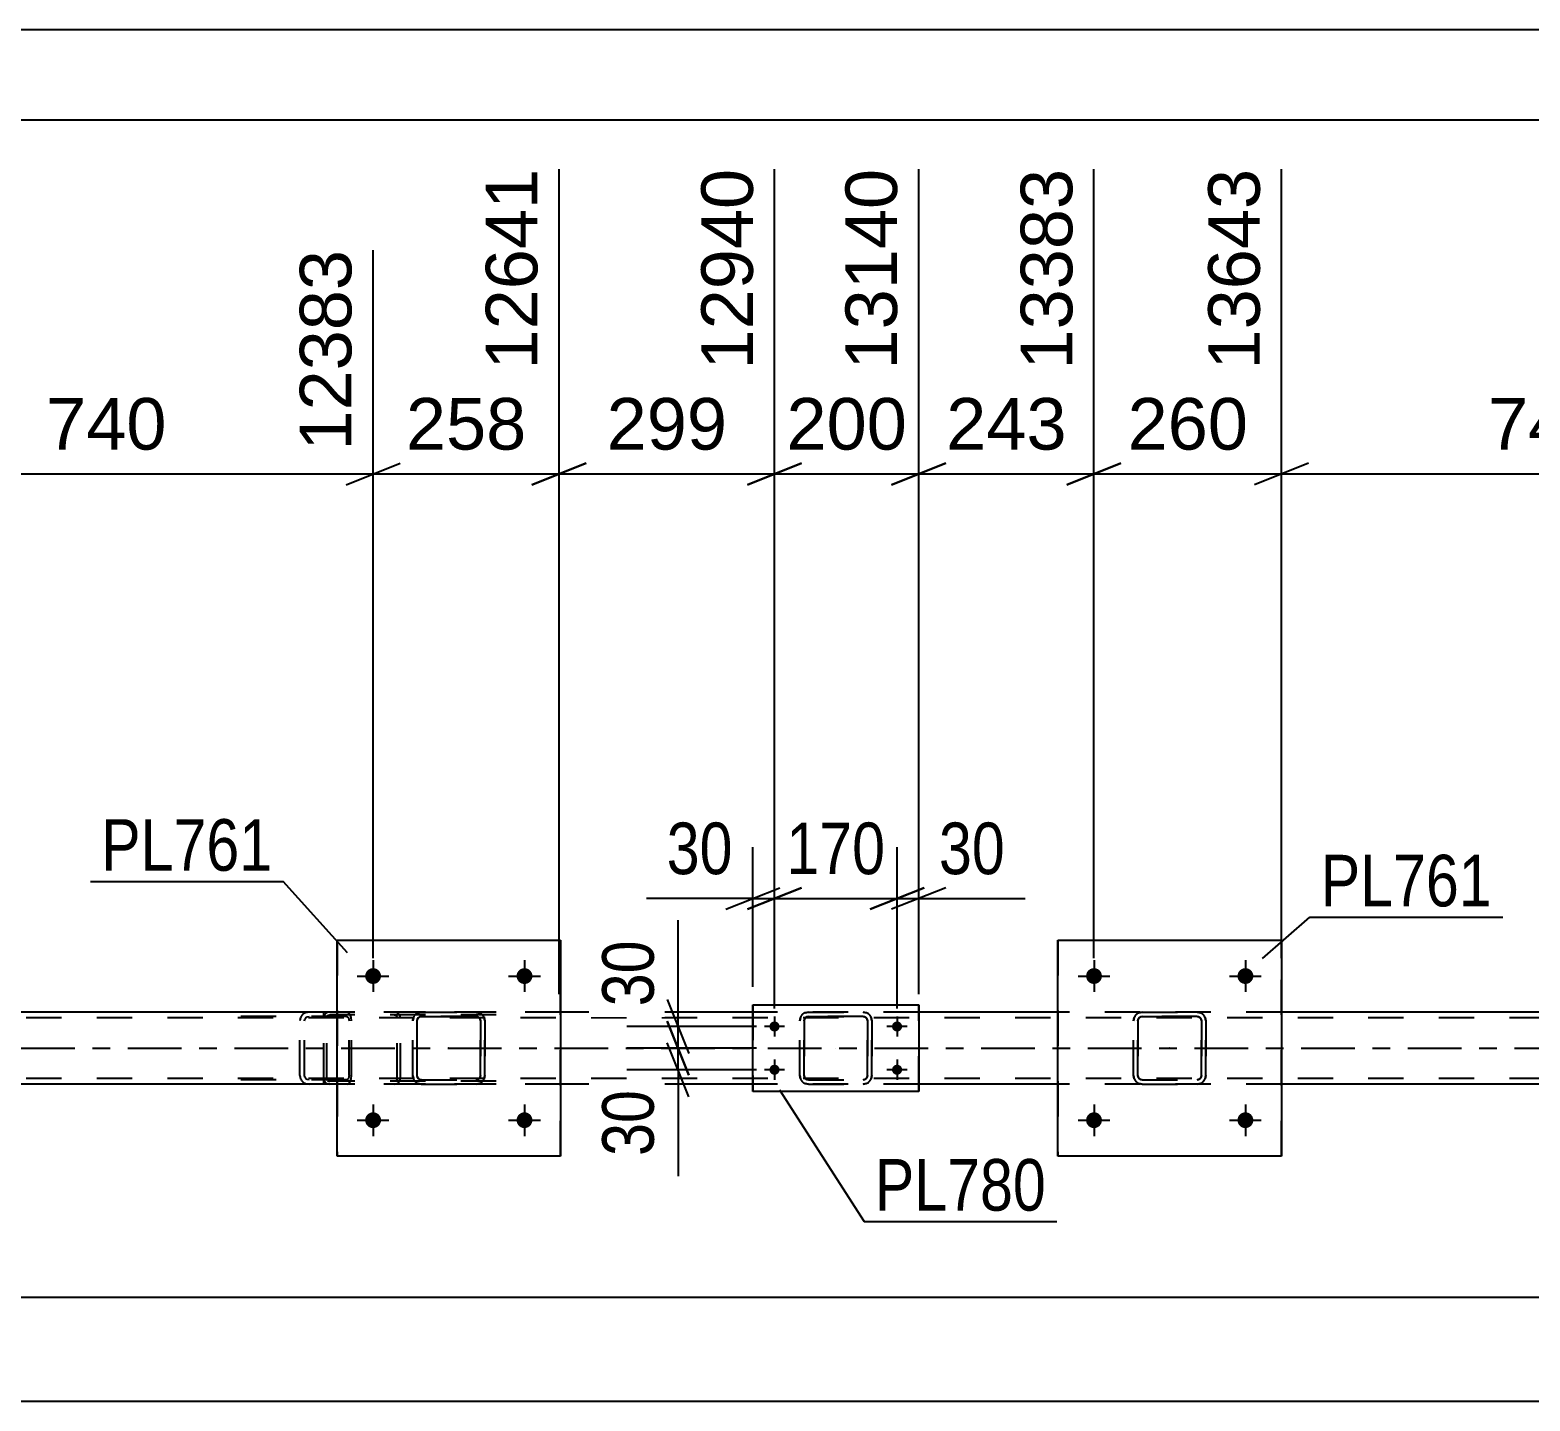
# Model space of a CAD drawing. Header units: millimetres. Extents: x 0 to 841, y 0 to 594.
# Drawn here: x 515.9 to 599.1, y 517.9 to 594 of the extents above; entities that cross this region are included whole.
import ezdxf

# ---------------------------------------------------------------- set-up
doc = ezdxf.new("R2010")
doc.units = ezdxf.units.MM
doc.linetypes.add('DXK_LINE_DOT2', pattern=[3.9198, 1.9599, -1.9599])
doc.linetypes.add('DXK_LINE_DOT3', pattern=[5.9187, 2.979, -0.9799, 0.9799, -0.9799])
doc.styles.add('Arial', font='ARIAL.TTF', dxfattribs={"height": 0.2})
doc.styles.add('Arial Narrow', font='ARIALN.TTF', dxfattribs={"height": 0.2})

# ---------------------------------------------------------------- blocks, each defined once
blk = doc.blocks.new('Unknown-814761036-1137')
at = {"color": 5, "linetype": 'Continuous'}
for p, q in [((841, 594), (0, 594)), ((836, 589), (5, 589))]:
    blk.add_line(p, q, dxfattribs=at)
blk = doc.blocks.new('Part-814761036-1414 - 1274')
at = {"color": 7, "linetype": 'DXK_LINE_DOT2'}
for p, q in [((577.441, 539.452), (577.625, 539.489)), ((577.629, 539.488), (577.446, 539.451)), ((577.629, 539.488), (577.625, 539.489)), ((577.625, 539.489), (580.665, 539.489)), ((577.629, 539.488), (580.669, 539.488)), ((580.665, 539.489), (580.669, 539.488)), ((580.665, 539.489), (580.848, 539.452)), ((580.853, 539.451), (580.669, 539.488)), ((577.145, 539.009), (577.181, 539.192)), ((577.145, 539.009), (577.149, 539.008)), ((577.145, 535.969), (577.145, 539.009)), ((577.186, 539.191), (577.149, 539.008)), ((577.149, 535.968), (577.149, 539.008)), ((577.403, 539.1), (577.385, 539.009)), ((577.389, 539.008), (577.385, 539.009)), ((577.385, 539.009), (577.385, 535.969)), ((577.389, 539.008), (577.407, 539.099)), ((577.389, 535.968), (577.389, 539.008)), ((577.455, 539.178), (577.403, 539.1)), ((577.407, 539.099), (577.46, 539.177)), ((577.533, 539.23), (577.455, 539.178)), ((577.46, 539.177), (577.537, 539.229)), ((577.625, 539.249), (577.533, 539.23)), ((577.537, 539.229), (577.629, 539.248)), ((577.625, 539.249), (577.629, 539.248)), ((580.665, 539.249), (577.625, 539.249)), ((577.629, 539.248), (580.669, 539.248)), ((580.669, 539.248), (580.665, 539.249)), ((580.756, 539.23), (580.665, 539.249)), ((580.669, 539.248), (580.761, 539.229)), ((580.756, 539.23), (580.761, 539.229)), ((580.834, 539.178), (580.756, 539.23)), ((580.761, 539.229), (580.839, 539.177)), ((580.886, 539.1), (580.834, 539.178)), ((580.839, 539.177), (580.891, 539.099)), ((580.905, 539.009), (580.886, 539.1)), ((580.891, 539.099), (580.909, 539.008)), ((580.909, 539.008), (580.905, 539.009)), ((580.905, 539.009), (580.905, 535.969)), ((580.909, 535.968), (580.909, 539.008)), ((581.108, 539.192), (581.145, 539.009)), ((581.149, 539.008), (581.113, 539.191)), ((581.149, 539.008), (581.145, 539.009)), ((581.145, 539.009), (581.145, 535.969)), ((581.149, 535.968), (581.149, 539.008)), ((577.149, 535.968), (577.145, 535.969)), ((577.181, 535.785), (577.145, 535.969)), ((577.149, 535.968), (577.186, 535.784)), ((577.385, 535.969), (577.389, 535.968)), ((577.385, 535.969), (577.403, 535.877)), ((577.407, 535.876), (577.389, 535.968)), ((577.403, 535.877), (577.455, 535.799)), ((577.46, 535.798), (577.407, 535.876)), ((577.441, 535.525), (577.446, 535.524)), ((577.625, 535.489), (577.441, 535.525)), ((577.446, 535.524), (577.629, 535.488)), ((577.455, 535.799), (577.533, 535.747)), ((577.537, 535.746), (577.46, 535.798)), ((577.533, 535.747), (577.625, 535.729)), ((577.629, 535.728), (577.537, 535.746)), ((577.629, 535.728), (577.625, 535.729)), ((577.625, 535.729), (580.665, 535.729)), ((577.629, 535.488), (577.625, 535.489)), ((577.625, 535.489), (580.665, 535.489)), ((577.629, 535.728), (580.669, 535.728)), ((577.629, 535.488), (580.669, 535.488)), ((580.665, 535.729), (580.756, 535.747)), ((580.665, 535.729), (580.669, 535.728)), ((580.848, 535.525), (580.665, 535.489)), ((580.665, 535.489), (580.669, 535.488)), ((580.761, 535.746), (580.669, 535.728)), ((580.669, 535.488), (580.853, 535.524)), ((580.756, 535.747), (580.834, 535.799)), ((580.839, 535.798), (580.761, 535.746)), ((580.834, 535.799), (580.886, 535.877)), ((580.891, 535.876), (580.839, 535.798)), ((580.886, 535.877), (580.905, 535.969)), ((580.909, 535.968), (580.891, 535.876)), ((580.905, 535.969), (580.909, 535.968)), ((581.145, 535.969), (581.108, 535.785)), ((581.113, 535.784), (581.149, 535.968)), ((581.145, 535.969), (581.149, 535.968))]:
    blk.add_line(p, q, dxfattribs=at)
at = {"color": 7, "linetype": 'DXK_LINE_DOT3'}
blk.add_line((579.152, 537.487), (579.141, 537.489), dxfattribs=at)
at = {"color": 7, "linetype": 'DXK_LINE_DOT2'}
for centre, start, end in [((577.625, 539.009), 112.5, 157.5), ((577.629, 539.008), 112.5, 157.5), ((580.665, 539.009), 22.5, 67.49999), ((580.669, 539.008), 22.5, 67.49999), ((577.625, 535.969), 202.5, 247.49999), ((577.629, 535.968), 202.5, 247.49999), ((580.665, 535.969), 292.5, 337.5), ((580.669, 535.968), 292.5, 337.5)]:
    blk.add_arc(centre, 0.48, start, end, dxfattribs=at)
blk = doc.blocks.new('Part-814761036-1419 - 1274')
at = {"color": 2, "linetype": 'Continuous'}
for p, q in [((572.949, 531.488), (572.949, 543.488)), ((572.949, 543.488), (572.949, 543.488)), ((572.949, 543.488), (585.349, 543.488)), ((585.349, 543.488), (585.349, 531.488)), ((572.949, 531.488), (572.949, 531.488)), ((585.349, 531.488), (572.949, 531.488))]:
    blk.add_line(p, q, dxfattribs=at)
at = {"color": 7, "linetype": 'DXK_LINE_DOT2'}
for p, q in [((572.949, 543.488), (572.949, 531.488)), ((572.949, 543.488), (572.949, 543.488)), ((585.349, 531.488), (585.349, 543.488)), ((572.949, 531.488), (572.949, 531.488))]:
    blk.add_line(p, q, dxfattribs=at)
blk = doc.blocks.new('Part-814761036-1306 - 1274')
at = {"color": 2, "linetype": 'Continuous'}
for p, q in [((532.949, 539.489), (505.347, 539.489)), ((556.022, 539.489), (545.349, 539.489)), ((572.949, 539.489), (565.222, 539.489)), ((612.947, 539.489), (585.349, 539.489)), ((532.949, 535.489), (505.347, 535.489)), ((556.022, 535.489), (545.349, 535.489)), ((572.949, 535.489), (565.222, 535.489)), ((612.947, 535.489), (585.349, 535.489))]:
    blk.add_line(p, q, dxfattribs=at)
at = {"color": 7, "linetype": 'DXK_LINE_DOT2'}
for p, q in [((545.349, 539.489), (532.949, 539.489)), ((565.222, 539.489), (556.022, 539.489)), ((585.349, 539.489), (572.949, 539.489)), ((760.681, 539.169), (83.349, 539.169)), ((760.681, 535.809), (83.349, 535.809)), ((545.349, 535.489), (532.949, 535.489)), ((565.222, 535.489), (556.022, 535.489)), ((585.349, 535.489), (572.949, 535.489))]:
    blk.add_line(p, q, dxfattribs=at)
at = {"color": 7, "linetype": 'DXK_LINE_DOT3'}
blk.add_line((83.349, 537.489), (760.681, 537.489), dxfattribs=at)
blk = doc.blocks.new('Part-814761036-1370 - 1274')
at = {"color": 7, "linetype": 'DXK_LINE_DOT2'}
for p, q in [((532.548, 539.489), (532.418, 539.464)), ((532.428, 539.282), (532.483, 539.316)), ((532.483, 539.316), (532.548, 539.329)), ((541.778, 539.489), (532.548, 539.489)), ((541.778, 539.329), (532.548, 539.329)), ((536.254, 539.464), (536.124, 539.489)), ((536.124, 539.329), (536.189, 539.316)), ((536.189, 539.316), (536.244, 539.282)), ((532.234, 539.291), (532.208, 539.169)), ((532.208, 535.809), (532.208, 539.169)), ((532.378, 539.169), (532.391, 539.23)), ((532.378, 535.809), (532.378, 539.169)), ((532.391, 539.23), (532.428, 539.282)), ((536.244, 539.282), (536.281, 539.23)), ((536.281, 539.23), (536.294, 539.169)), ((536.294, 535.809), (536.294, 539.169)), ((536.464, 539.169), (536.439, 539.291)), ((536.464, 535.809), (536.464, 539.169)), ((532.208, 535.809), (532.234, 535.686)), ((532.391, 535.747), (532.378, 535.809)), ((532.428, 535.695), (532.391, 535.747)), ((532.418, 535.513), (532.548, 535.489)), ((532.428, 535.695), (532.459, 535.676)), ((532.459, 535.676), (532.483, 535.661)), ((532.483, 535.661), (532.548, 535.649)), ((541.778, 535.649), (532.548, 535.649)), ((541.778, 535.489), (532.548, 535.489)), ((536.189, 535.661), (536.124, 535.649)), ((536.124, 535.489), (536.254, 535.513)), ((536.244, 535.695), (536.189, 535.661)), ((536.281, 535.747), (536.244, 535.695)), ((536.294, 535.809), (536.281, 535.747)), ((536.439, 535.686), (536.464, 535.809))]:
    blk.add_line(p, q, dxfattribs=at)
for centre, start, end in [((532.535, 539.155), 110.75832, 155.68004), ((536.137, 539.155), 24.31996, 69.24168), ((532.535, 535.822), 204.31996, 249.24168), ((536.137, 535.822), 290.75832, 335.68004)]:
    blk.add_arc(centre, 0.331, start, end, dxfattribs=at)
blk = doc.blocks.new('Part-814761036-1376 - 1274')
at = {"color": 7, "linetype": 'DXK_LINE_DOT2'}
for p, q in [((533.484, 539.489), (526.551, 539.489)), ((531.393, 539.489), (531.2, 539.452)), ((532.208, 539.249), (532.208, 539.489)), ((533.588, 539.452), (533.484, 539.489)), ((533.675, 539.348), (533.588, 539.452)), ((533.734, 539.192), (533.675, 539.348)), ((533.484, 539.249), (526.551, 539.249)), ((530.908, 539.094), (530.89, 539.009)), ((530.89, 535.969), (530.89, 539.009)), ((530.928, 539.192), (530.908, 539.094)), ((531.141, 539.009), (531.16, 539.1)), ((531.141, 535.969), (531.141, 539.009)), ((531.16, 539.1), (531.215, 539.178)), ((531.215, 539.178), (531.296, 539.23)), ((531.296, 539.23), (531.393, 539.249)), ((533.484, 539.249), (533.536, 539.23)), ((533.536, 539.23), (533.58, 539.178)), ((533.58, 539.178), (533.609, 539.1)), ((533.609, 539.1), (533.619, 539.009)), ((533.619, 535.969), (533.619, 539.009)), ((533.755, 539.009), (533.734, 539.192)), ((533.755, 535.969), (533.755, 539.009)), ((533.484, 535.729), (526.551, 535.729)), ((533.484, 535.489), (526.551, 535.489)), ((530.89, 535.969), (530.908, 535.884)), ((530.908, 535.884), (530.928, 535.785)), ((531.16, 535.877), (531.141, 535.969)), ((531.215, 535.799), (531.16, 535.877)), ((531.2, 535.525), (531.393, 535.489)), ((531.296, 535.747), (531.215, 535.799)), ((531.393, 535.729), (531.296, 535.747)), ((532.208, 535.489), (532.208, 535.729)), ((533.536, 535.747), (533.484, 535.729)), ((533.484, 535.489), (533.588, 535.525)), ((533.58, 535.799), (533.536, 535.747)), ((533.609, 535.877), (533.58, 535.799)), ((533.588, 535.525), (533.675, 535.629)), ((533.619, 535.969), (533.609, 535.877)), ((533.675, 535.629), (533.734, 535.785)), ((533.734, 535.785), (533.755, 535.969))]:
    blk.add_line(p, q, dxfattribs=at)
for centre, start, end in [((531.378, 538.993), 111.1941, 156.15059), ((531.378, 535.984), 203.84941, 248.8059)]:
    blk.add_arc(centre, 0.492, start, end, dxfattribs=at)
blk = doc.blocks.new('Bolt-814761036-1420 - 1274')
at = {"linetype": 'Continuous'}
for points in [[(574.509, 533.488), (574.519, 533.58), (574.547, 533.667), (574.593, 533.747), (574.655, 533.815), (574.729, 533.869), (574.813, 533.907), (574.903, 533.926), (574.995, 533.926), (575.085, 533.907), (575.169, 533.869), (575.244, 533.815), (575.305, 533.747), (575.351, 533.667), (575.38, 533.58), (575.389, 533.488), (575.38, 533.397), (575.351, 533.309), (575.305, 533.23), (575.244, 533.161), (575.169, 533.107), (575.085, 533.07), (574.995, 533.051), (574.903, 533.051), (574.813, 533.07), (574.729, 533.107), (574.655, 533.161), (574.593, 533.23), (574.547, 533.309), (574.519, 533.397)], [(582.909, 533.488), (582.919, 533.58), (582.947, 533.667), (582.993, 533.747), (583.055, 533.815), (583.129, 533.869), (583.213, 533.907), (583.303, 533.926), (583.395, 533.926), (583.485, 533.907), (583.569, 533.869), (583.644, 533.815), (583.705, 533.747), (583.751, 533.667), (583.78, 533.58), (583.789, 533.488), (583.78, 533.397), (583.751, 533.309), (583.705, 533.23), (583.644, 533.161), (583.569, 533.107), (583.485, 533.07), (583.395, 533.051), (583.303, 533.051), (583.213, 533.07), (583.129, 533.107), (583.055, 533.161), (582.993, 533.23), (582.947, 533.309), (582.919, 533.397)]]:
    blk.add_hatch(color=1, dxfattribs=at).paths.add_polyline_path(points)
at = {"color": 1, "linetype": 'Continuous'}
for p, q in [((574.949, 534.368), (574.949, 532.608)), ((583.349, 534.368), (583.349, 532.608)), ((574.069, 533.488), (575.829, 533.488)), ((582.469, 533.488), (584.229, 533.488))]:
    blk.add_line(p, q, dxfattribs=at)
blk = doc.blocks.new('Bolt-814761036-1421 - 1274')
at = {"linetype": 'Continuous'}
for points in [[(574.509, 541.488), (574.519, 541.58), (574.547, 541.667), (574.593, 541.747), (574.655, 541.815), (574.729, 541.869), (574.813, 541.907), (574.903, 541.926), (574.995, 541.926), (575.085, 541.907), (575.169, 541.869), (575.244, 541.815), (575.305, 541.747), (575.351, 541.667), (575.38, 541.58), (575.389, 541.488), (575.38, 541.397), (575.351, 541.309), (575.305, 541.23), (575.244, 541.161), (575.169, 541.107), (575.085, 541.07), (574.995, 541.051), (574.903, 541.051), (574.813, 541.07), (574.729, 541.107), (574.655, 541.161), (574.593, 541.23), (574.547, 541.309), (574.519, 541.397)], [(582.909, 541.488), (582.919, 541.58), (582.947, 541.667), (582.993, 541.747), (583.055, 541.815), (583.129, 541.869), (583.213, 541.907), (583.303, 541.926), (583.395, 541.926), (583.485, 541.907), (583.569, 541.869), (583.644, 541.815), (583.705, 541.747), (583.751, 541.667), (583.78, 541.58), (583.789, 541.488), (583.78, 541.397), (583.751, 541.309), (583.705, 541.23), (583.644, 541.161), (583.569, 541.107), (583.485, 541.07), (583.395, 541.051), (583.303, 541.051), (583.213, 541.07), (583.129, 541.107), (583.055, 541.161), (582.993, 541.23), (582.947, 541.309), (582.919, 541.397)]]:
    blk.add_hatch(color=1, dxfattribs=at).paths.add_polyline_path(points)
at = {"color": 1, "linetype": 'Continuous'}
for p, q in [((574.949, 542.368), (574.949, 540.608)), ((583.349, 542.368), (583.349, 540.608)), ((574.069, 541.488), (575.829, 541.488)), ((582.469, 541.488), (584.229, 541.488))]:
    blk.add_line(p, q, dxfattribs=at)
blk = doc.blocks.new('Bolt-814761036-1445 - 1274')
at = {"linetype": 'Continuous'}
for points in [[(534.509, 533.488), (534.519, 533.58), (534.548, 533.667), (534.594, 533.747), (534.655, 533.815), (534.73, 533.869), (534.814, 533.907), (534.904, 533.926), (534.995, 533.926), (535.085, 533.907), (535.17, 533.869), (535.244, 533.815), (535.305, 533.747), (535.351, 533.667), (535.38, 533.58), (535.389, 533.488), (535.38, 533.397), (535.351, 533.309), (535.305, 533.23), (535.244, 533.161), (535.169, 533.107), (535.085, 533.07), (534.995, 533.051), (534.903, 533.051), (534.814, 533.07), (534.729, 533.107), (534.655, 533.161), (534.594, 533.23), (534.548, 533.309), (534.519, 533.397)], [(542.909, 533.488), (542.919, 533.58), (542.948, 533.667), (542.994, 533.747), (543.055, 533.815), (543.13, 533.869), (543.214, 533.907), (543.304, 533.926), (543.395, 533.926), (543.485, 533.907), (543.57, 533.869), (543.644, 533.815), (543.705, 533.747), (543.751, 533.667), (543.78, 533.58), (543.789, 533.488), (543.78, 533.397), (543.751, 533.309), (543.705, 533.23), (543.644, 533.161), (543.569, 533.107), (543.485, 533.07), (543.395, 533.051), (543.303, 533.051), (543.214, 533.07), (543.129, 533.107), (543.055, 533.161), (542.994, 533.23), (542.948, 533.309), (542.919, 533.397)]]:
    blk.add_hatch(color=1, dxfattribs=at).paths.add_polyline_path(points)
at = {"color": 1, "linetype": 'Continuous'}
for p, q in [((534.949, 534.368), (534.949, 532.608)), ((543.349, 534.368), (543.349, 532.608)), ((534.069, 533.488), (535.829, 533.488)), ((542.469, 533.488), (544.229, 533.488))]:
    blk.add_line(p, q, dxfattribs=at)
blk = doc.blocks.new('Part-814761036-1484 - 1274')
at = {"color": 2, "linetype": 'Continuous'}
for p, q in [((532.949, 531.488), (532.949, 543.488)), ((532.949, 543.488), (532.949, 543.488)), ((532.949, 543.488), (545.349, 543.488)), ((545.349, 543.488), (545.349, 531.488)), ((532.949, 531.488), (532.949, 531.488)), ((545.349, 531.488), (532.949, 531.488))]:
    blk.add_line(p, q, dxfattribs=at)
at = {"color": 7, "linetype": 'DXK_LINE_DOT2'}
for p, q in [((532.949, 543.488), (532.949, 531.488)), ((532.949, 543.488), (532.949, 543.488)), ((545.349, 531.488), (545.349, 543.488)), ((532.949, 531.488), (532.949, 531.488))]:
    blk.add_line(p, q, dxfattribs=at)
blk = doc.blocks.new('Part-814761036-1485 - 1274')
at = {"color": 7, "linetype": 'DXK_LINE_DOT2'}
for p, q in [((537.441, 539.452), (537.625, 539.489)), ((537.629, 539.488), (537.446, 539.451)), ((537.629, 539.488), (537.625, 539.489)), ((537.625, 539.489), (540.665, 539.489)), ((537.629, 539.488), (540.669, 539.488)), ((540.665, 539.489), (540.669, 539.488)), ((540.665, 539.489), (540.848, 539.452)), ((540.853, 539.451), (540.669, 539.488)), ((537.145, 539.009), (537.181, 539.192)), ((537.145, 539.009), (537.149, 539.008)), ((537.145, 535.969), (537.145, 539.009)), ((537.186, 539.191), (537.149, 539.008)), ((537.149, 535.968), (537.149, 539.008)), ((537.403, 539.1), (537.385, 539.009)), ((537.389, 539.008), (537.385, 539.009)), ((537.385, 539.009), (537.385, 535.969)), ((537.389, 539.008), (537.408, 539.099)), ((537.389, 535.968), (537.389, 539.008)), ((537.455, 539.178), (537.403, 539.1)), ((537.408, 539.099), (537.46, 539.177)), ((537.533, 539.23), (537.455, 539.178)), ((537.46, 539.177), (537.537, 539.229)), ((537.625, 539.249), (537.533, 539.23)), ((537.537, 539.229), (537.629, 539.248)), ((537.625, 539.249), (537.629, 539.248)), ((540.665, 539.249), (537.625, 539.249)), ((537.629, 539.248), (540.669, 539.248)), ((540.669, 539.248), (540.665, 539.249)), ((540.757, 539.23), (540.665, 539.249)), ((540.669, 539.248), (540.761, 539.229)), ((540.757, 539.23), (540.761, 539.229)), ((540.834, 539.178), (540.757, 539.23)), ((540.761, 539.229), (540.839, 539.177)), ((540.886, 539.1), (540.834, 539.178)), ((540.839, 539.177), (540.891, 539.099)), ((540.905, 539.009), (540.886, 539.1)), ((540.891, 539.099), (540.909, 539.008)), ((540.909, 539.008), (540.905, 539.009)), ((540.905, 539.009), (540.905, 535.969)), ((540.909, 535.968), (540.909, 539.008)), ((541.108, 539.192), (541.145, 539.009)), ((541.149, 539.008), (541.113, 539.191)), ((541.149, 539.008), (541.145, 539.009)), ((541.145, 539.009), (541.145, 535.969)), ((541.149, 535.968), (541.149, 539.008)), ((537.149, 535.968), (537.145, 535.969)), ((537.181, 535.785), (537.145, 535.969)), ((537.149, 535.968), (537.186, 535.784)), ((537.385, 535.969), (537.389, 535.968)), ((537.385, 535.969), (537.403, 535.877)), ((537.408, 535.876), (537.389, 535.968)), ((537.403, 535.877), (537.455, 535.799)), ((537.46, 535.798), (537.408, 535.876)), ((537.441, 535.525), (537.446, 535.524)), ((537.625, 535.489), (537.441, 535.525)), ((537.446, 535.524), (537.629, 535.488)), ((537.455, 535.799), (537.533, 535.747)), ((537.537, 535.746), (537.46, 535.798)), ((537.533, 535.747), (537.625, 535.729)), ((537.629, 535.728), (537.537, 535.746)), ((537.629, 535.728), (537.625, 535.729)), ((537.625, 535.729), (540.665, 535.729)), ((537.629, 535.488), (537.625, 535.489)), ((537.625, 535.489), (540.665, 535.489)), ((537.629, 535.728), (540.669, 535.728)), ((537.629, 535.488), (540.669, 535.488)), ((540.665, 535.729), (540.757, 535.747)), ((540.665, 535.729), (540.669, 535.728)), ((540.848, 535.525), (540.665, 535.489)), ((540.665, 535.489), (540.669, 535.488)), ((540.761, 535.746), (540.669, 535.728)), ((540.669, 535.488), (540.853, 535.524)), ((540.757, 535.747), (540.834, 535.799)), ((540.839, 535.798), (540.761, 535.746)), ((540.834, 535.799), (540.886, 535.877)), ((540.891, 535.876), (540.839, 535.798)), ((540.886, 535.877), (540.905, 535.969)), ((540.909, 535.968), (540.891, 535.876)), ((540.905, 535.969), (540.909, 535.968)), ((541.145, 535.969), (541.108, 535.785)), ((541.113, 535.784), (541.149, 535.968)), ((541.145, 535.969), (541.149, 535.968))]:
    blk.add_line(p, q, dxfattribs=at)
at = {"color": 7, "linetype": 'DXK_LINE_DOT3'}
blk.add_line((539.153, 537.487), (539.142, 537.489), dxfattribs=at)
at = {"color": 7, "linetype": 'DXK_LINE_DOT2'}
for centre, start, end in [((537.625, 539.009), 112.5, 157.5), ((537.629, 539.008), 112.5, 157.5), ((540.665, 539.009), 22.5, 67.49999), ((540.669, 539.008), 22.5, 67.49999), ((537.625, 535.969), 202.5, 247.49999), ((537.629, 535.968), 202.5, 247.49999), ((540.665, 535.969), 292.5, 337.5), ((540.669, 535.968), 292.5, 337.5)]:
    blk.add_arc(centre, 0.48, start, end, dxfattribs=at)
blk = doc.blocks.new('Bolt-814761036-1553 - 1274')
at = {"linetype": 'Continuous'}
for points in [[(534.509, 541.488), (534.519, 541.58), (534.548, 541.667), (534.594, 541.747), (534.655, 541.815), (534.73, 541.869), (534.814, 541.907), (534.904, 541.926), (534.995, 541.926), (535.085, 541.907), (535.17, 541.869), (535.244, 541.815), (535.305, 541.747), (535.351, 541.667), (535.38, 541.58), (535.389, 541.488), (535.38, 541.397), (535.351, 541.309), (535.305, 541.23), (535.244, 541.161), (535.169, 541.107), (535.085, 541.07), (534.995, 541.051), (534.903, 541.051), (534.814, 541.07), (534.729, 541.107), (534.655, 541.161), (534.594, 541.23), (534.548, 541.309), (534.519, 541.397)], [(542.909, 541.488), (542.919, 541.58), (542.948, 541.667), (542.994, 541.747), (543.055, 541.815), (543.13, 541.869), (543.214, 541.907), (543.304, 541.926), (543.395, 541.926), (543.485, 541.907), (543.57, 541.869), (543.644, 541.815), (543.705, 541.747), (543.751, 541.667), (543.78, 541.58), (543.789, 541.488), (543.78, 541.397), (543.751, 541.309), (543.705, 541.23), (543.644, 541.161), (543.569, 541.107), (543.485, 541.07), (543.395, 541.051), (543.303, 541.051), (543.214, 541.07), (543.129, 541.107), (543.055, 541.161), (542.994, 541.23), (542.948, 541.309), (542.919, 541.397)]]:
    blk.add_hatch(color=1, dxfattribs=at).paths.add_polyline_path(points)
at = {"color": 1, "linetype": 'Continuous'}
for p, q in [((534.949, 542.368), (534.949, 540.608)), ((543.349, 542.368), (543.349, 540.608)), ((534.069, 541.488), (535.829, 541.488)), ((542.469, 541.488), (544.229, 541.488))]:
    blk.add_line(p, q, dxfattribs=at)
blk = doc.blocks.new('Part-814761036-1569 - 1274')
at = {"color": 7, "linetype": 'DXK_LINE_DOT2'}
for p, q in [((558.76, 539.348), (558.762, 539.348)), ((558.916, 539.452), (559.099, 539.489)), ((559.102, 539.489), (558.918, 539.452)), ((559.102, 539.489), (559.099, 539.489)), ((559.099, 539.489), (562.139, 539.489)), ((559.102, 539.489), (562.142, 539.489)), ((562.139, 539.489), (562.142, 539.489)), ((562.139, 539.489), (562.323, 539.452)), ((562.326, 539.452), (562.142, 539.489)), ((558.619, 539.009), (558.656, 539.193)), ((558.619, 539.009), (558.622, 539.009)), ((558.619, 535.969), (558.619, 539.009)), ((558.658, 539.193), (558.622, 539.009)), ((558.622, 535.969), (558.622, 539.009)), ((558.878, 539.101), (558.859, 539.009)), ((558.862, 539.009), (558.859, 539.009)), ((558.859, 539.009), (558.859, 535.969)), ((558.862, 539.009), (558.88, 539.101)), ((558.862, 535.969), (558.862, 539.009)), ((558.93, 539.179), (558.878, 539.101)), ((558.88, 539.101), (558.932, 539.179)), ((559.008, 539.231), (558.93, 539.179)), ((558.932, 539.179), (559.01, 539.231)), ((559.099, 539.249), (559.008, 539.231)), ((559.01, 539.231), (559.102, 539.249)), ((559.099, 539.249), (559.102, 539.249)), ((562.139, 539.249), (559.099, 539.249)), ((559.102, 539.249), (562.142, 539.249)), ((562.142, 539.249), (562.139, 539.249)), ((562.231, 539.231), (562.139, 539.249)), ((562.142, 539.249), (562.234, 539.231)), ((562.309, 539.179), (562.231, 539.231)), ((562.234, 539.231), (562.312, 539.179)), ((562.309, 539.179), (562.312, 539.179)), ((562.361, 539.101), (562.309, 539.179)), ((562.312, 539.179), (562.364, 539.101)), ((562.379, 539.009), (562.361, 539.101)), ((562.364, 539.101), (562.382, 539.009)), ((562.382, 539.009), (562.379, 539.009)), ((562.379, 539.009), (562.379, 535.969)), ((562.382, 535.969), (562.382, 539.009)), ((562.583, 539.193), (562.619, 539.009)), ((562.622, 539.009), (562.585, 539.193)), ((562.622, 539.009), (562.619, 539.009)), ((562.619, 539.009), (562.619, 535.969)), ((562.622, 535.969), (562.622, 539.009)), ((558.622, 535.969), (558.619, 535.969)), ((558.656, 535.785), (558.619, 535.969)), ((558.622, 535.969), (558.658, 535.785)), ((558.76, 535.63), (558.762, 535.63)), ((558.859, 535.969), (558.862, 535.969)), ((558.859, 535.969), (558.878, 535.877)), ((558.88, 535.877), (558.862, 535.969)), ((558.878, 535.877), (558.93, 535.799)), ((558.932, 535.799), (558.88, 535.877)), ((559.099, 535.489), (558.916, 535.526)), ((558.918, 535.526), (559.102, 535.489)), ((558.93, 535.799), (559.008, 535.747)), ((559.01, 535.747), (558.932, 535.799)), ((559.008, 535.747), (559.099, 535.729)), ((559.102, 535.729), (559.01, 535.747)), ((559.102, 535.729), (559.099, 535.729)), ((559.099, 535.729), (562.139, 535.729)), ((559.102, 535.489), (559.099, 535.489)), ((559.099, 535.489), (562.139, 535.489)), ((559.102, 535.729), (562.142, 535.729)), ((559.102, 535.489), (562.142, 535.489)), ((562.139, 535.729), (562.231, 535.747)), ((562.139, 535.729), (562.142, 535.729)), ((562.323, 535.526), (562.139, 535.489)), ((562.139, 535.489), (562.142, 535.489)), ((562.234, 535.747), (562.142, 535.729)), ((562.142, 535.489), (562.326, 535.526)), ((562.231, 535.747), (562.309, 535.799)), ((562.312, 535.799), (562.234, 535.747)), ((562.309, 535.799), (562.361, 535.877)), ((562.309, 535.799), (562.312, 535.799)), ((562.364, 535.877), (562.312, 535.799)), ((562.361, 535.877), (562.379, 535.969)), ((562.382, 535.969), (562.364, 535.877)), ((562.379, 535.969), (562.382, 535.969)), ((562.619, 535.969), (562.583, 535.785)), ((562.585, 535.785), (562.622, 535.969)), ((562.619, 535.969), (562.622, 535.969))]:
    blk.add_line(p, q, dxfattribs=at)
at = {"color": 7, "linetype": 'DXK_LINE_DOT3'}
blk.add_line((560.624, 537.489), (560.618, 537.489), dxfattribs=at)
at = {"color": 7, "linetype": 'DXK_LINE_DOT2'}
for centre, start, end in [((559.099, 539.009), 112.5, 157.5), ((559.102, 539.009), 112.5, 157.5), ((562.139, 539.009), 22.5, 67.5), ((562.142, 539.009), 22.5, 67.5), ((559.099, 535.969), 202.5, 247.5), ((559.102, 535.969), 202.5, 247.5), ((562.139, 535.969), 292.5, 337.5), ((562.142, 535.969), 292.5, 337.5)]:
    blk.add_arc(centre, 0.48, start, end, dxfattribs=at)
blk = doc.blocks.new('Part-814761036-1574 - 1274')
at = {"color": 2, "linetype": 'Continuous'}
for p, q in [((556.022, 535.089), (556.022, 539.889)), ((556.022, 539.889), (556.022, 539.889)), ((556.022, 539.889), (565.222, 539.889)), ((565.222, 539.889), (565.222, 535.089)), ((556.022, 535.089), (556.022, 535.089)), ((565.222, 535.089), (556.022, 535.089))]:
    blk.add_line(p, q, dxfattribs=at)
at = {"color": 7, "linetype": 'DXK_LINE_DOT2'}
for p, q in [((556.022, 539.889), (556.022, 535.089)), ((556.022, 539.889), (556.022, 539.889)), ((565.222, 535.089), (565.222, 539.889)), ((556.022, 535.089), (556.022, 535.089))]:
    blk.add_line(p, q, dxfattribs=at)
blk = doc.blocks.new('Bolt-814761036-1576 - 1274')
at = {"linetype": 'Continuous'}
for points in [[(556.942, 538.689), (556.948, 538.747), (556.966, 538.803), (556.995, 538.854), (557.035, 538.897), (557.082, 538.931), (557.135, 538.955), (557.193, 538.967), (557.251, 538.968), (557.308, 538.955), (557.362, 538.932), (557.409, 538.897), (557.449, 538.854), (557.478, 538.803), (557.496, 538.747), (557.502, 538.689), (557.496, 538.631), (557.478, 538.575), (557.449, 538.525), (557.409, 538.481), (557.362, 538.447), (557.309, 538.423), (557.251, 538.411), (557.193, 538.411), (557.136, 538.423), (557.082, 538.447), (557.035, 538.481), (556.996, 538.524), (556.966, 538.575), (556.948, 538.631)], [(563.742, 538.689), (563.748, 538.747), (563.766, 538.803), (563.795, 538.854), (563.835, 538.897), (563.882, 538.931), (563.935, 538.955), (563.993, 538.967), (564.051, 538.968), (564.108, 538.955), (564.162, 538.932), (564.209, 538.897), (564.249, 538.854), (564.278, 538.803), (564.296, 538.747), (564.302, 538.689), (564.296, 538.631), (564.278, 538.575), (564.249, 538.525), (564.209, 538.481), (564.162, 538.447), (564.109, 538.423), (564.051, 538.411), (563.993, 538.411), (563.936, 538.423), (563.882, 538.447), (563.835, 538.481), (563.796, 538.524), (563.766, 538.575), (563.748, 538.631)], [(556.942, 536.289), (556.948, 536.347), (556.966, 536.403), (556.995, 536.454), (557.035, 536.497), (557.082, 536.531), (557.135, 536.555), (557.193, 536.567), (557.251, 536.568), (557.308, 536.555), (557.362, 536.532), (557.409, 536.497), (557.449, 536.454), (557.478, 536.403), (557.496, 536.347), (557.502, 536.289), (557.496, 536.231), (557.478, 536.175), (557.449, 536.125), (557.409, 536.081), (557.362, 536.047), (557.309, 536.023), (557.251, 536.011), (557.193, 536.011), (557.136, 536.023), (557.082, 536.047), (557.035, 536.081), (556.996, 536.124), (556.966, 536.175), (556.948, 536.231)], [(563.742, 536.289), (563.748, 536.347), (563.766, 536.403), (563.795, 536.454), (563.835, 536.497), (563.882, 536.531), (563.935, 536.555), (563.993, 536.567), (564.051, 536.568), (564.108, 536.555), (564.162, 536.532), (564.209, 536.497), (564.249, 536.454), (564.278, 536.403), (564.296, 536.347), (564.302, 536.289), (564.296, 536.231), (564.278, 536.175), (564.249, 536.125), (564.209, 536.081), (564.162, 536.047), (564.109, 536.023), (564.051, 536.011), (563.993, 536.011), (563.936, 536.023), (563.882, 536.047), (563.835, 536.081), (563.796, 536.124), (563.766, 536.175), (563.748, 536.231)]]:
    blk.add_hatch(color=1, dxfattribs=at).paths.add_polyline_path(points)
at = {"color": 1, "linetype": 'Continuous'}
for p, q in [((557.782, 538.689), (556.662, 538.689)), ((557.222, 539.249), (557.222, 538.129)), ((564.582, 538.689), (563.462, 538.689)), ((564.022, 539.249), (564.022, 538.129)), ((557.222, 536.849), (557.222, 535.729)), ((564.022, 536.849), (564.022, 535.729)), ((557.782, 536.289), (556.662, 536.289)), ((564.582, 536.289), (563.462, 536.289))]:
    blk.add_line(p, q, dxfattribs=at)
blk = doc.blocks.new('StraightDimension-814761036-11859 - 1274')
at = {"color": 7, "linetype": 'Continuous'}
for p, q in [((551.874, 538.689), (551.874, 544.595)), ((551.874, 538.689), (551.874, 544.595)), ((551.274, 540.189), (552.474, 537.189)), ((556.222, 538.689), (549.024, 538.689)), ((552.474, 535.989), (551.274, 538.989)), ((551.874, 537.489), (551.874, 538.689)), ((556.222, 537.489), (549.024, 537.489))]:
    blk.add_line(p, q, dxfattribs=at)
at = {"color": 0}
blk.add_wipeout([(551.124, 544.07), (546.924, 544.07), (546.924, 539.214), (551.124, 539.214)], dxfattribs=at)
at = {"color": 3, "style": 'Arial Narrow'}
blk.add_text('30', height=2.8633, rotation=90.00021, dxfattribs=at).set_placement((550.524, 539.814))
blk = doc.blocks.new('StraightDimension-814761036-12311 - 1274')
at = {"color": 7, "linetype": 'Continuous'}
for p, q in [((545.266, 540.489), (545.266, 586.277)), ((534.946, 542.488), (534.946, 581.777)), ((533.446, 568.759), (536.446, 569.959)), ((534.946, 569.359), (545.266, 569.359)), ((546.766, 569.959), (543.766, 568.759))]:
    blk.add_line(p, q, dxfattribs=at)
at = {"color": 0}
blk.add_wipeout([(544.041, 570.109), (544.041, 574.309), (536.17, 574.309), (536.17, 570.109)], dxfattribs=at)
at = {"color": 3, "style": 'Arial'}
blk.add_text('258', height=2.8652, dxfattribs=at).set_placement((536.77, 570.709))
at = {"color": 0, "linetype": 'Continuous'}
blk.add_wipeout([(544.666, 586.877), (540.466, 586.877), (540.466, 574.559), (544.666, 574.559)], dxfattribs=at)
at = {"color": 3, "linetype": 'Continuous', "style": 'Arial'}
blk.add_text('12641', height=2.8652, rotation=90.00021, dxfattribs=at).set_placement((544.066, 575.159))
blk = doc.blocks.new('StraightDimension-814761036-12308 - 1274')
at = {"color": 7, "linetype": 'Continuous'}
for p, q in [((565.222, 540.489), (565.222, 586.277)), ((574.945, 542.488), (574.945, 586.277)), ((563.722, 568.759), (566.722, 569.959)), ((565.222, 569.359), (574.945, 569.359)), ((576.445, 569.959), (573.445, 568.759))]:
    blk.add_line(p, q, dxfattribs=at)
at = {"color": 0}
blk.add_wipeout([(574.019, 570.109), (574.019, 574.309), (566.148, 574.309), (566.148, 570.109)], dxfattribs=at)
at = {"color": 3, "style": 'Arial'}
blk.add_text('243', height=2.8652, dxfattribs=at).set_placement((566.748, 570.709))
at = {"color": 0, "linetype": 'Continuous'}
blk.add_wipeout([(574.345, 586.877), (570.145, 586.877), (570.145, 574.559), (574.345, 574.559)], dxfattribs=at)
at = {"color": 3, "linetype": 'Continuous', "style": 'Arial'}
blk.add_text('13383', height=2.8652, rotation=90.00021, dxfattribs=at).set_placement((573.745, 575.159))
blk = doc.blocks.new('StraightDimension-814761036-1676 - 1274')
at = {"color": 7, "linetype": 'Continuous'}
blk.add_line((47.913, 523.666), (760.681, 523.666), dxfattribs=at)
blk = doc.blocks.new('StraightDimension-814761036-1697 - 1274')
at = {"color": 7, "linetype": 'Continuous'}
blk.add_line((47.273, 517.902), (761.321, 517.902), dxfattribs=at)
blk = doc.blocks.new('StraightDimension-814761036-12312 - 1274')
at = {"color": 7, "linetype": 'Continuous'}
for p, q in [((505.337, 540.489), (505.337, 586.277)), ((534.946, 542.488), (534.946, 581.777)), ((506.837, 569.959), (503.837, 568.759)), ((505.337, 569.359), (534.946, 569.359)), ((533.446, 568.759), (536.446, 569.959))]:
    blk.add_line(p, q, dxfattribs=at)
at = {"color": 0}
blk.add_wipeout([(524.077, 570.109), (524.077, 574.309), (516.206, 574.309), (516.206, 570.109)], dxfattribs=at)
at = {"color": 3, "style": 'Arial'}
blk.add_text('740', height=2.8652, dxfattribs=at).set_placement((516.806, 570.709))
at = {"color": 0, "linetype": 'Continuous'}
blk.add_wipeout([(534.346, 582.377), (530.146, 582.377), (530.146, 570.059), (534.346, 570.059)], dxfattribs=at)
at = {"color": 3, "linetype": 'Continuous', "style": 'Arial'}
blk.add_text('12383', height=2.8652, rotation=90.00021, dxfattribs=at).set_placement((533.746, 570.659))
blk = doc.blocks.new('StraightDimension-814761036-11836 - 1274')
at = {"color": 7, "linetype": 'Continuous'}
for p, q in [((564.022, 539.689), (564.022, 548.645)), ((565.222, 540.889), (565.222, 548.645)), ((562.522, 545.195), (565.522, 546.395)), ((566.722, 546.395), (563.722, 545.195)), ((564.022, 545.795), (565.222, 545.795)), ((565.222, 545.795), (571.128, 545.795)), ((565.222, 545.795), (571.128, 545.795))]:
    blk.add_line(p, q, dxfattribs=at)
at = {"color": 0}
blk.add_wipeout([(570.603, 546.545), (570.603, 550.745), (565.747, 550.745), (565.747, 546.545)], dxfattribs=at)
at = {"color": 3, "style": 'Arial Narrow'}
blk.add_text('30', height=2.8633, dxfattribs=at).set_placement((566.347, 547.145))
blk = doc.blocks.new('StraightDimension-814761036-11837 - 1274')
at = {"color": 7, "linetype": 'Continuous'}
for p, q in [((557.222, 539.689), (557.222, 548.645)), ((564.022, 539.689), (564.022, 548.645)), ((555.722, 545.195), (558.722, 546.395)), ((565.522, 546.395), (562.522, 545.195)), ((557.222, 545.795), (564.022, 545.795))]:
    blk.add_line(p, q, dxfattribs=at)
at = {"color": 0}
blk.add_wipeout([(563.964, 546.545), (563.964, 550.745), (557.28, 550.745), (557.28, 546.545)], dxfattribs=at)
at = {"color": 3, "style": 'Arial Narrow'}
blk.add_text('170', height=2.8633, dxfattribs=at).set_placement((557.88, 547.145))
blk = doc.blocks.new('StraightDimension-814761036-11838 - 1274')
at = {"color": 7, "linetype": 'Continuous'}
for p, q in [((556.022, 540.889), (556.022, 548.645)), ((557.222, 539.689), (557.222, 548.645)), ((554.522, 545.195), (557.522, 546.395)), ((558.722, 546.395), (555.722, 545.195)), ((556.022, 545.795), (550.116, 545.795)), ((556.022, 545.795), (550.116, 545.795)), ((556.022, 545.795), (557.222, 545.795))]:
    blk.add_line(p, q, dxfattribs=at)
at = {"color": 0}
blk.add_wipeout([(555.497, 546.545), (555.497, 550.745), (550.641, 550.745), (550.641, 546.545)], dxfattribs=at)
at = {"color": 3, "style": 'Arial Narrow'}
blk.add_text('30', height=2.8633, dxfattribs=at).set_placement((551.241, 547.145))
blk = doc.blocks.new('StraightDimension-814761036-11860 - 1274')
at = {"color": 7, "linetype": 'Continuous'}
for p, q in [((551.274, 538.989), (552.474, 535.989)), ((552.474, 534.789), (551.274, 537.789)), ((556.222, 537.489), (549.024, 537.489)), ((551.874, 536.289), (551.874, 537.489)), ((556.222, 536.289), (549.024, 536.289)), ((551.874, 536.289), (551.874, 530.383)), ((551.874, 536.289), (551.874, 530.383))]:
    blk.add_line(p, q, dxfattribs=at)
at = {"color": 0}
blk.add_wipeout([(551.124, 535.764), (546.924, 535.764), (546.924, 530.908), (551.124, 530.908)], dxfattribs=at)
at = {"color": 3, "style": 'Arial Narrow'}
blk.add_text('30', height=2.8633, rotation=90.00021, dxfattribs=at).set_placement((550.524, 531.508))
blk = doc.blocks.new('StraightDimension-814761036-12306 - 1274')
at = {"color": 7, "linetype": 'Continuous'}
for p, q in [((585.349, 542.488), (585.349, 586.277)), ((614.947, 542.488), (614.947, 581.777)), ((586.849, 569.959), (583.849, 568.759)), ((585.349, 569.359), (614.947, 569.359)), ((613.447, 568.759), (616.447, 569.959))]:
    blk.add_line(p, q, dxfattribs=at)
at = {"color": 0}
blk.add_wipeout([(604.083, 570.109), (604.083, 574.309), (596.213, 574.309), (596.213, 570.109)], dxfattribs=at)
at = {"color": 3, "style": 'Arial'}
blk.add_text('740', height=2.8652, dxfattribs=at).set_placement((596.813, 570.709))
at = {"color": 0, "linetype": 'Continuous'}
blk.add_wipeout([(614.347, 582.377), (610.147, 582.377), (610.147, 570.059), (614.347, 570.059)], dxfattribs=at)
at = {"color": 3, "linetype": 'Continuous', "style": 'Arial'}
blk.add_text('14383', height=2.8652, rotation=90.00021, dxfattribs=at).set_placement((613.747, 570.659))
blk = doc.blocks.new('StraightDimension-814761036-12307 - 1274')
at = {"color": 7, "linetype": 'Continuous'}
for p, q in [((574.945, 542.488), (574.945, 586.277)), ((585.349, 542.488), (585.349, 586.277)), ((573.445, 568.759), (576.445, 569.959)), ((574.945, 569.359), (585.349, 569.359)), ((586.849, 569.959), (583.849, 568.759))]:
    blk.add_line(p, q, dxfattribs=at)
at = {"color": 0}
blk.add_wipeout([(584.083, 570.109), (584.083, 574.309), (576.212, 574.309), (576.212, 570.109)], dxfattribs=at)
at = {"color": 3, "style": 'Arial'}
blk.add_text('260', height=2.8652, dxfattribs=at).set_placement((576.812, 570.709))
at = {"color": 0, "linetype": 'Continuous'}
blk.add_wipeout([(584.749, 586.877), (580.549, 586.877), (580.549, 574.559), (584.749, 574.559)], dxfattribs=at)
at = {"color": 3, "linetype": 'Continuous', "style": 'Arial'}
blk.add_text('13643', height=2.8652, rotation=90.00021, dxfattribs=at).set_placement((584.149, 575.159))
blk = doc.blocks.new('StraightDimension-814761036-12309 - 1274')
at = {"color": 7, "linetype": 'Continuous'}
for p, q in [((557.222, 539.689), (557.222, 586.277)), ((565.222, 540.489), (565.222, 586.277)), ((555.722, 568.759), (558.722, 569.959)), ((557.222, 569.359), (565.222, 569.359)), ((566.722, 569.959), (563.722, 568.759))]:
    blk.add_line(p, q, dxfattribs=at)
at = {"color": 0}
blk.add_wipeout([(565.158, 570.109), (565.158, 574.309), (557.287, 574.309), (557.287, 570.109)], dxfattribs=at)
at = {"color": 3, "style": 'Arial'}
blk.add_text('200', height=2.8652, dxfattribs=at).set_placement((557.887, 570.709))
at = {"color": 0, "linetype": 'Continuous'}
blk.add_wipeout([(564.622, 586.877), (560.422, 586.877), (560.422, 574.559), (564.622, 574.559)], dxfattribs=at)
at = {"color": 3, "linetype": 'Continuous', "style": 'Arial'}
blk.add_text('13140', height=2.8652, rotation=90.00021, dxfattribs=at).set_placement((564.022, 575.159))
blk = doc.blocks.new('StraightDimension-814761036-12310 - 1274')
at = {"color": 7, "linetype": 'Continuous'}
for p, q in [((545.266, 540.489), (545.266, 586.277)), ((557.222, 539.689), (557.222, 586.277)), ((543.766, 568.759), (546.766, 569.959)), ((545.266, 569.359), (557.222, 569.359)), ((558.722, 569.959), (555.722, 568.759))]:
    blk.add_line(p, q, dxfattribs=at)
at = {"color": 0}
blk.add_wipeout([(555.18, 570.109), (555.18, 574.309), (547.309, 574.309), (547.309, 570.109)], dxfattribs=at)
at = {"color": 3, "style": 'Arial'}
blk.add_text('299', height=2.8652, dxfattribs=at).set_placement((547.909, 570.709))
at = {"color": 0, "linetype": 'Continuous'}
blk.add_wipeout([(556.622, 586.877), (552.422, 586.877), (552.422, 574.559), (556.622, 574.559)], dxfattribs=at)
at = {"color": 3, "linetype": 'Continuous', "style": 'Arial'}
blk.add_text('12940', height=2.8652, rotation=90.00021, dxfattribs=at).set_placement((556.022, 575.159))
blk = doc.blocks.new('Mark-814761036-1415 - 1274')
at = {"color": 30, "linetype": 'Continuous'}
for p, q in [((584.294, 542.455), (586.93, 544.755)), ((586.93, 544.755), (597.634, 544.755))]:
    blk.add_line(p, q, dxfattribs=at)
at = {"color": 0}
blk.add_wipeout([(597.034, 545.355), (597.034, 548.355), (587.53, 548.355), (587.53, 545.355)], dxfattribs=at)
blk.add_wipeout([(597.034, 545.355), (597.034, 548.355), (587.53, 548.355), (587.53, 545.355)], dxfattribs=at)
at = {"color": 3, "style": 'Arial Narrow'}
blk.add_text('PL761', height=2.8633, dxfattribs=at).set_placement((587.53, 545.355))
blk = doc.blocks.new('Mark-814761036-1480 - 1274')
at = {"color": 30, "linetype": 'Continuous'}
for p in [(519.263, 546.733), (533.52, 542.776)]:
    blk.add_line(p, (529.967, 546.733), dxfattribs=at)
at = {"color": 0}
blk.add_wipeout([(529.367, 547.333), (529.367, 550.333), (519.863, 550.333), (519.863, 547.333)], dxfattribs=at)
blk.add_wipeout([(529.367, 547.333), (529.367, 550.333), (519.863, 550.333), (519.863, 547.333)], dxfattribs=at)
at = {"color": 3, "style": 'Arial Narrow'}
blk.add_text('PL761', height=2.8633, dxfattribs=at).set_placement((519.863, 547.333))
blk = doc.blocks.new('Mark-814761036-1570 - 1274')
at = {"color": 30, "linetype": 'Continuous'}
for p, q in [((557.507, 535.17), (562.189, 527.868)), ((562.189, 527.868), (572.893, 527.868))]:
    blk.add_line(p, q, dxfattribs=at)
at = {"color": 0}
blk.add_wipeout([(572.293, 528.468), (572.293, 531.468), (562.789, 531.468), (562.789, 528.468)], dxfattribs=at)
blk.add_wipeout([(572.293, 528.468), (572.293, 531.468), (562.789, 531.468), (562.789, 528.468)], dxfattribs=at)
at = {"color": 3, "style": 'Arial Narrow'}
blk.add_text('PL780', height=2.8633, dxfattribs=at).set_placement((562.789, 528.468))

msp = doc.modelspace()

# ---------------------------------------------------------------- block references
for name in ['Unknown-814761036-1137', 'Part-814761036-1484 - 1274', 'Part-814761036-1419 - 1274', 'Bolt-814761036-1553 - 1274', 'Bolt-814761036-1421 - 1274', 'Part-814761036-1306 - 1274', 'Part-814761036-1376 - 1274', 'Part-814761036-1370 - 1274', 'Part-814761036-1485 - 1274', 'Part-814761036-1574 - 1274', 'Part-814761036-1569 - 1274', 'Part-814761036-1414 - 1274', 'Bolt-814761036-1576 - 1274', 'Bolt-814761036-1445 - 1274', 'Bolt-814761036-1420 - 1274']:
    msp.add_blockref(name, (0, 0))

# ---------------------------------------------------------------- next in the draw order: block references
for name in ['StraightDimension-814761036-12308 - 1274', 'StraightDimension-814761036-12306 - 1274', 'StraightDimension-814761036-11859 - 1274', 'StraightDimension-814761036-1676 - 1274']:
    msp.add_blockref(name, (0, 0))

# ---------------------------------------------------------------- next in the draw order: block references
for name in ['StraightDimension-814761036-12311 - 1274', 'StraightDimension-814761036-12307 - 1274', 'StraightDimension-814761036-11836 - 1274', 'StraightDimension-814761036-1697 - 1274']:
    msp.add_blockref(name, (0, 0))

# ---------------------------------------------------------------- next in the draw order: block references
for name in ['StraightDimension-814761036-12312 - 1274', 'StraightDimension-814761036-11837 - 1274', 'Mark-814761036-1415 - 1274', 'StraightDimension-814761036-11860 - 1274', 'Mark-814761036-1570 - 1274']:
    msp.add_blockref(name, (0, 0))

# ---------------------------------------------------------------- next in the draw order: block references
for name in ['Mark-814761036-1480 - 1274', 'StraightDimension-814761036-11838 - 1274']:
    msp.add_blockref(name, (0, 0))

# ---------------------------------------------------------------- next in the draw order: block references
msp.add_blockref('StraightDimension-814761036-12309 - 1274', (0, 0))

# ---------------------------------------------------------------- next in the draw order: block references
msp.add_blockref('StraightDimension-814761036-12310 - 1274', (0, 0))

doc.saveas('drawing.dxf')
